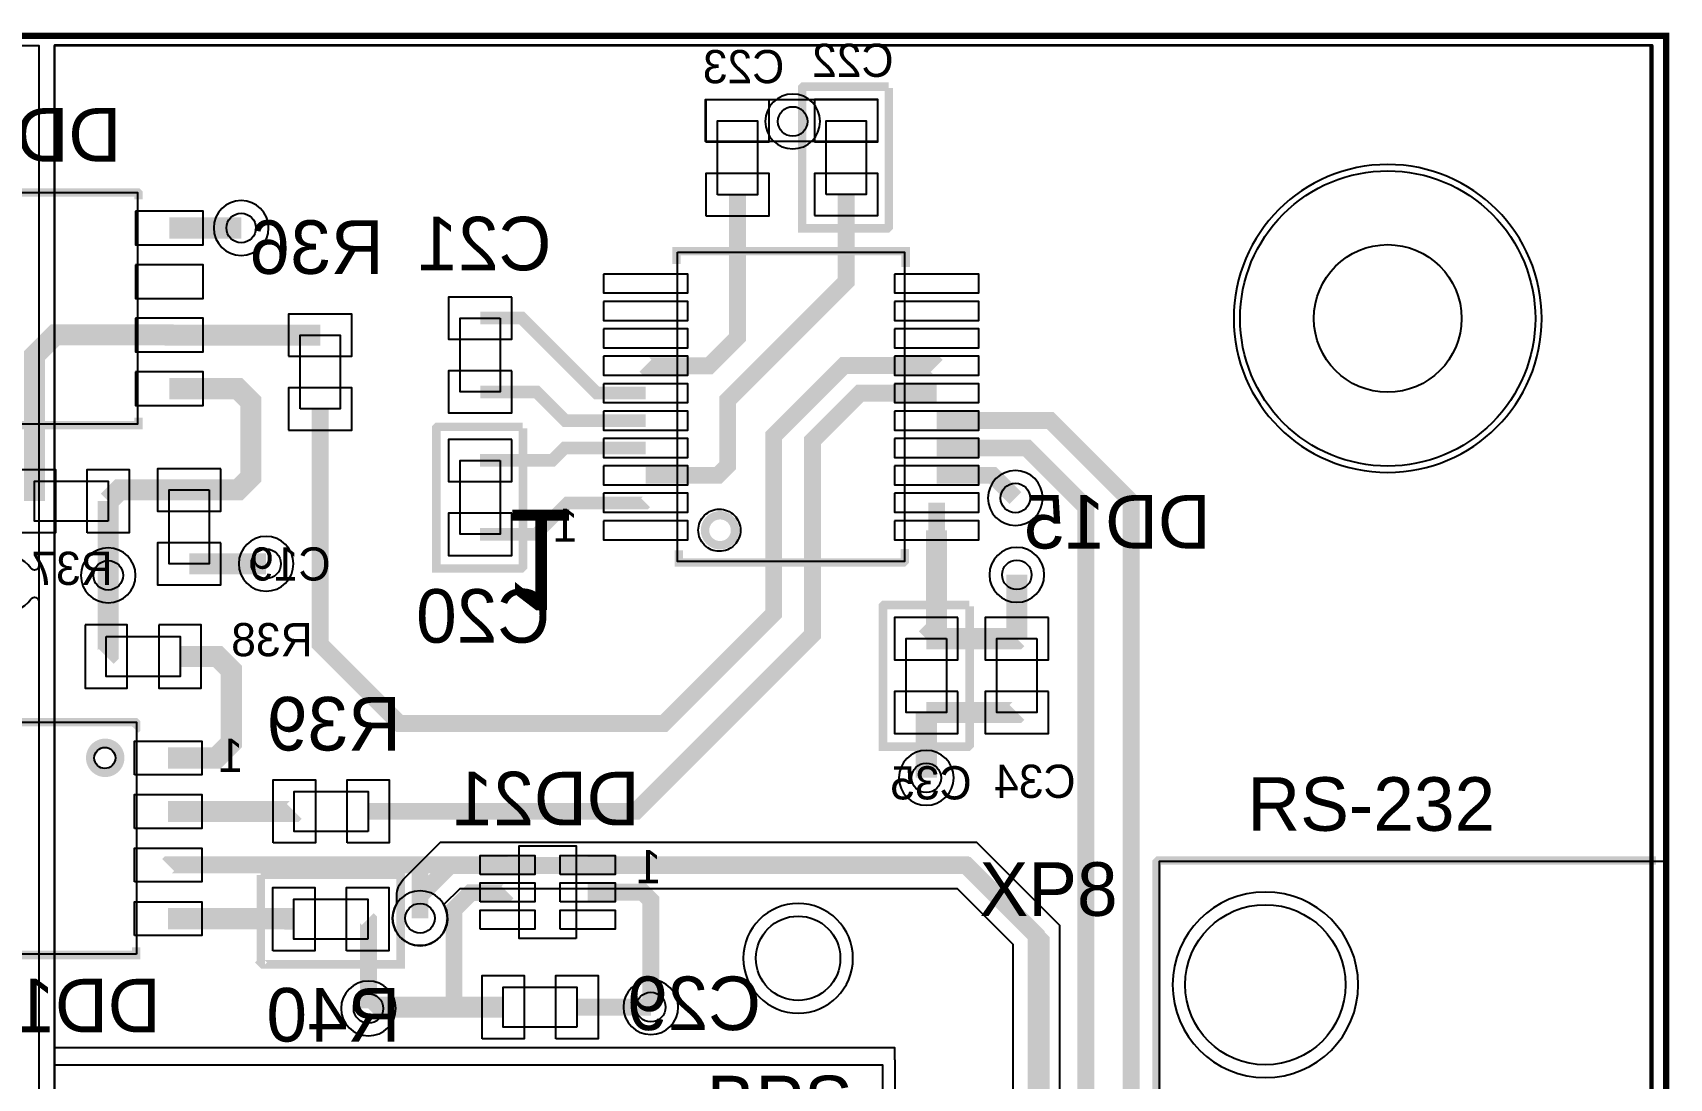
# Model space of a CAD drawing. Extents: x 0 to 112, y -6 to 118.
# Drawn here: x 73.48 to 112.28, y 93.48 to 118.28 of the extents above; entities that cross this region are included whole.
import ezdxf

# ---------------------------------------------------------------- set-up
doc = ezdxf.new("R2010")
doc.units = 0
for name, color, linetype in [('BOARD_GEOMETRY_OUTLINE', 1, 'CONTINUOUS'), ('ETCH_BOTTOM', 5, 'CONTINUOUS'), ('ETCH_GND', 3, 'CONTINUOUS'), ('ETCH_PWR', 4, 'CONTINUOUS'), ('ETCH_TOP', 2, 'CONTINUOUS'), ('MANUFACTURING_NO_PROBE_BOTTOM', 6, 'CONTINUOUS'), ('MANUFACTURING_NO_PROBE_TOP', 7, 'CONTINUOUS'), ('PACKAGE_GEOMETR_ASSEMBLY_BOTTO', 8, 'CONTINUOUS'), ('PACKAGE_GEOMETRY_ASSEMBLY_TOP', 9, 'CONTINUOUS'), ('PIN_BOTTOM', 17, 'CONTINUOUS'), ('PIN_GND', 15, 'CONTINUOUS'), ('PIN_PWR', 16, 'CONTINUOUS'), ('PIN_TOP', 14, 'CONTINUOUS'), ('REF_DES_SILKSCREEN_BOTTOM', 18, 'CONTINUOUS'), ('REF_DES_SILKSCREEN_TOP', 19, 'CONTINUOUS'), ('ROUTE_KEEPOUT_ALL', 21, 'CONTINUOUS'), ('VIA_CLASS_BOTTOM', 29, 'CONTINUOUS'), ('VIA_CLASS_GND', 27, 'CONTINUOUS'), ('VIA_CLASS_PWR', 28, 'CONTINUOUS'), ('VIA_CLASS_TOP', 26, 'CONTINUOUS')]:
    doc.layers.add(name, color=color, linetype=linetype)

msp = doc.modelspace()

# ---------------------------------------------------------------- linework, layer by layer
at = {"layer": 'BOARD_GEOMETRY_OUTLINE', "const_width": 0.15}
msp.add_lwpolyline([(112.2, 118.2), (0, 118.2), (0, 0), (112.2, 0)], close=True, dxfattribs=at)
at = {"layer": 'BOARD_GEOMETRY_OUTLINE'}
msp.add_lwpolyline([(112.2, 118.2), (112.2, 0)], dxfattribs=at)
at = {"layer": 'ETCH_BOTTOM'}
msp.add_lwpolyline([(93.5057, 116.6885), (93.5057, 115.692), (89.4243, 115.692), (89.4243, 116.6885)], close=True, dxfattribs=at)
for points, const_width in [([(92.7626, 114.4381), (92.7626, 112.3718), (89.9512, 109.5604), (89.9512, 108.0083), (89.7216, 107.7787), (88.0058, 107.7787)], 0.4), ([(90.187, 114.4346), (90.187, 111.0513), (89.5104, 110.3747), (88.0098, 110.3747), (88.0058, 110.3787)], 0.4), ([(76.7141, 113.6449), (78.419, 113.6449)], 0.5), ([(76.7141, 111.1049), (76.7066, 111.1124), (74.0087, 111.1124), (73.5171, 110.6208), (73.5171, 107.1702)], 0.5), ([(80.2936, 111.1043), (76.7147, 111.1043), (76.7141, 111.1049)], 0.5), ([(88.0058, 109.7287), (86.851, 109.7287), (85.0713, 111.5084), (84.0873, 111.5084)], 0.3), ([(80.2936, 109.3543), (80.2936, 103.7735), (82.1714, 101.8957), (88.4375, 101.8957), (91.0434, 104.5016), (91.0434, 108.7172), (92.7105, 110.3843), (94.9002, 110.3843), (94.9058, 110.3787)], 0.4), ([(77.1886, 107.4335), (78.3458, 107.4335), (78.6458, 107.7335), (78.6458, 109.5283), (78.3392, 109.8349), (76.7141, 109.8349)], 0.5), ([(81.4288, 99.8124), (87.7722, 99.8124), (91.9631, 104.0033), (91.9631, 108.6022), (93.0896, 109.7287), (94.9058, 109.7287)], 0.4), ([(88.0058, 109.0787), (86.1023, 109.0787), (85.4226, 109.7584), (84.0873, 109.7584)], 0.3), ([(94.9058, 109.0787), (97.5993, 109.0787), (99.516, 107.162), (99.516, 84.9536), (101.2646, 83.205), (101.28, 83.205)], 0.4), ([(88.0058, 108.4287), (86.089, 108.4287), (85.7931, 108.1328), (84.082, 108.1328)], 0.3), ([(101.28, 80.435), (98.4415, 83.2735), (98.4415, 107.0293), (97.0421, 108.4287), (94.9058, 108.4287)], 0.4), ([(94.9058, 107.7787), (96.2358, 107.7787), (96.7728, 107.2417)], 0.4), ([(77.1886, 107.4335), (75.5304, 107.4335), (75.2671, 107.1702)], 0.5), ([(75.2671, 107.1702), (75.2671, 105.4085)], 0.5), ([(84.082, 106.3828), (85.4132, 106.3828), (86.1572, 107.1268), (88.0039, 107.1268), (88.0058, 107.1287)], 0.3), ([(94.9058, 106.4787), (94.9058, 107.1287)], 0.4), ([(94.9058, 106.4787), (94.9058, 104.1525), (94.6611, 103.9078)], 0.5), ([(77.1886, 105.6835), (79.0099, 105.6835)], 0.5), ([(75.2196, 103.4858), (75.2671, 103.5333), (75.2671, 105.4085)], 0.5), ([(96.807, 103.908), (96.807, 105.4214)], 0.5), ([(94.6611, 103.9078), (96.8068, 103.9078), (96.807, 103.908)], 0.5), ([(76.6872, 101.0788), (77.8284, 101.0788), (78.1859, 101.4363), (78.1859, 103.16), (77.8601, 103.4858), (76.9696, 103.4858)], 0.5), ([(94.6611, 102.1578), (96.8068, 102.1578), (96.807, 102.158)], 0.5), ([(94.6611, 102.1578), (94.6611, 100.608)], 0.5), ([(79.6788, 99.8124), (79.6752, 99.8088), (76.6872, 99.8088)], 0.5), ([(82.6592, 98.5444), (76.6928, 98.5444), (76.6872, 98.5388)], 0.4), ([(82.6592, 98.5444), (82.6592, 97.278)], 0.4), ([(84.7327, 98.5444), (82.6592, 98.5444)], 0.4), ([(102.3031, 34.56), (105.5211, 37.778), (105.5211, 42.4931), (100.4814, 47.5328), (100.4814, 68.74), (97.3858, 71.8356), (97.3858, 96.745), (95.5864, 98.5444), (86.6327, 98.5444)], 0.4), ([(83.4628, 95.1715), (83.4628, 97.4852), (83.8628, 97.8852), (84.7235, 97.8852), (84.7327, 97.8944)], 0.4), ([(88.1309, 95.1715), (88.1309, 97.7027), (87.9392, 97.8944), (86.6327, 97.8944)], 0.4), ([(79.6684, 97.2588), (79.5456, 97.2588), (79.5356, 97.2688), (76.6872, 97.2688)], 0.5), ([(81.4363, 95.1388), (81.4363, 97.2409), (81.4184, 97.2588)], 0.4), ([(83.4628, 95.1715), (81.469, 95.1715), (81.4363, 95.1388)], 0.5), ([(84.6281, 95.1715), (83.4628, 95.1715)], 0.5), ([(88.1309, 95.1715), (86.3781, 95.1715)], 0.4)]:
    msp.add_lwpolyline(points, dxfattribs=dict(at, const_width=const_width))
at = {"layer": 'ETCH_GND'}
msp.add_lwpolyline([(0.1868, 0.2057), (0.1868, 117.9754), (73.6195, 117.9754), (73.6195, 82.2524, -0.595218), (73.4628, 82.1674, 0.681138), (72.4772, 81.4656), (72.4841, 81.4377), (68.0672, 77.0208, -0.653648), (67.8942, 77.0884, 2.282476), (67.2183, 76.4125, -0.653648), (67.2859, 76.2395), (46.4194, 55.373)], format="xyb", dxfattribs=at)
for points in [[(81.5089, 66.146), (81.4729, 66.131), (81.437, 66.146), (81.43, 66.1529, 0.677668), (80.3242, 65.6677, -0.423775), (80.2228, 65.5629), (74.3418, 65.5629), (74.2695, 65.563), (73.9937, 65.563), (73.9937, 117.973), (111.8259, 117.973), (111.8259, 65.563), (87.1192, 65.563), (87.1192, 65.5629), (82.7231, 65.5629, -0.423775), (82.6217, 65.6677, 0.677668), (81.5159, 66.1529)], [(105.6, 115.1502, 1), (105.6, 107.8498, 1)], [(75.2671, 106.0586, 1), (75.2671, 104.7584, 1)], [(96.807, 106.0715, 1), (96.807, 104.7713, 1)], [(82.6592, 97.9281, 1), (82.6592, 96.6279, 1)], [(102.7, 97.9001, 1), (102.7, 93.4999, 1)], [(81.4363, 95.7889, 1), (81.4363, 94.4887, 1)]]:
    msp.add_lwpolyline(points, format="xyb", close=True, dxfattribs=at)
at = {"layer": 'ETCH_PWR'}
for points in [[(0.1869, 21.8435), (0.1869, 117.9762), (41.9201, 117.9762), (41.9201, 117.9758), (73.6199, 117.9758), (73.6199, 105.6335, -0.738455), (73.4347, 105.5765, 3.245531), (73.4347, 104.8447, -0.738455), (73.6199, 104.7877), (73.6199, 82.2521, -0.595681), (73.4631, 82.1672, 1.845552), (73.4631, 81.078, -0.595681), (73.6199, 80.9931), (73.6199, 57.0036, -0.494234)], [(100.2402, 51.6301), (100.2402, 60.2068), (100.2319, 60.2102), (98.5933, 60.2102), (98.5933, 69.6022), (98.258, 69.6022), (98.258, 69.6546, 0.668179), (98.1713, 69.6905), (98.083, 69.6022), (93.9202, 69.6022), (93.9202, 74.4985, -0.522699), (94.0569, 74.5935, 1.438515), (94.0569, 75.8123, -0.522699), (93.9202, 75.9073), (93.9202, 93.9167), (93.9162, 93.9207), (93.9162, 94.2037), (93.9099, 94.2063), (92.8086, 94.2063), (92.8083, 94.206), (73.9913, 94.206), (73.9913, 117.9718), (111.8807, 117.9718), (111.8807, 13.6405)]]:
    msp.add_lwpolyline(points, format="xyb", dxfattribs=at)
for points in [[(91.4937, 116.8213, 1), (91.4937, 115.5211, 1)], [(105.6, 115.1502, 1), (105.6, 107.8498, 1)], [(78.419, 114.295, 1), (78.419, 112.9948, 1)], [(96.7728, 107.8918, 1), (96.7728, 106.5916, 1)], [(79.0099, 106.3336, 1), (79.0099, 105.0334, 1)], [(94.6611, 101.2581, 1), (94.6611, 99.9579, 1)], [(82.6592, 97.9281, 1), (82.6592, 96.6279, 1)], [(102.7, 97.9001, 1), (102.7, 93.4999, 1)], [(91.6231, 97.6285, 1), (91.6231, 95.0283, 1)], [(88.1309, 95.8216, 1), (88.1309, 94.5214, 1)], [(73.9941, 58.5701), (73.9941, 93.8007), (93.6201, 93.8007), (93.6201, 69.593), (93.4935, 69.593, -0.416237), (93.3921, 69.6951, 2.41319), (92.3842, 68.7022), (92.4345, 68.7018), (92.4345, 58.5701)]]:
    msp.add_lwpolyline(points, format="xyb", close=True, dxfattribs=at)
at = {"layer": 'ETCH_TOP'}
for points in [[(74.0021, 65.5691), (74.0021, 117.9859), (111.8711, 117.9859), (111.8711, 65.5691), (82.7233, 65.5691, -0.421742), (82.6219, 65.6731, 0.193677), (82.4522, 66.1279), (82.4196, 66.1637), (82.6862, 66.4303), (83.4387, 66.4303), (83.4387, 69.0305), (79.5885, 69.0305), (79.5885, 66.4303), (80.3058, 66.4303), (80.5238, 66.2123), (80.5238, 66.1593), (80.5093, 66.1445, 0.202793), (80.324, 65.6731, -0.421742), (80.2226, 65.5691)], [(105.6, 115.1502, 1), (105.6, 107.8498, 1)], [(75.2671, 106.0586, 1), (75.2671, 104.7584, 1)], [(96.807, 106.0715, 1), (96.807, 104.7713, 1)], [(95.9163, 82.4936, -1.766921), (95.1283, 83.282), (95.1419, 83.2854), (96.718, 84.8615), (96.718, 96.6572), (95.3972, 97.978), (83.6014, 97.978), (83.2245, 97.6011), (83.2408, 97.5685, -1.689719), (82.1019, 97.6127), (82.1091, 97.6247), (82.1091, 97.8138, -0.198912), (82.2702, 98.2028), (83.1456, 99.0782), (95.853, 99.0782), (97.8182, 97.113), (97.8182, 84.4057), (95.9197, 82.5073)], [(102.7, 97.9001, 1), (102.7, 93.4999, 1)], [(81.4363, 95.7889, 1), (81.4363, 94.4887, 1)]]:
    msp.add_lwpolyline(points, format="xyb", close=True, dxfattribs=at)
at = {"layer": 'ETCH_TOP', "const_width": 0.4}
msp.add_lwpolyline([(95.2856, 82.6512), (95.2857, 82.6512), (97.2681, 84.6336), (97.2681, 96.8851), (95.6251, 98.5281), (83.3735, 98.5281), (82.6592, 97.8138), (82.6592, 97.278)], dxfattribs=at)
at = {"layer": 'MANUFACTURING_NO_PROBE_BOTTOM', "const_width": 0.2}
for points in [[(93.7754, 116.9606), (93.7754, 113.6736), (93.7395, 113.6377), (91.7208, 113.6377), (91.7208, 116.9785), (91.7387, 116.9964), (93.7663, 116.9964)], [(71.8386, 114.3803), (71.8386, 114.4875), (75.9656, 114.4875), (75.9834, 114.4697), (75.9834, 114.3267)], [(88.7407, 112.7914), (88.7407, 113.0951), (94.1717, 113.0951), (94.1717, 112.7199)], [(71.8565, 109.1816), (71.8565, 109.0029), (71.8922, 108.9672), (75.9834, 108.9672), (75.9834, 109.1458)], [(85.1002, 108.8934), (85.1002, 105.6064), (85.0643, 105.5705), (83.0456, 105.5705), (83.0456, 108.9113), (83.0635, 108.9292), (85.0911, 108.9292)], [(88.7926, 106.0015), (88.7926, 105.7157), (94.1164, 105.7157), (94.1522, 105.7515), (94.1522, 106.0373)], [(95.6887, 104.6705), (95.6887, 101.3835), (95.6528, 101.3476), (93.6341, 101.3476), (93.6341, 104.6884), (93.652, 104.7063), (95.6796, 104.7063)], [(95.6887, 104.6705), (95.6887, 101.3835), (95.6528, 101.3476), (93.6341, 101.3476), (93.6341, 104.6884), (93.652, 104.7063), (95.6796, 104.7063)], [(71.8564, 101.7853), (71.8564, 101.9103), (71.8743, 101.9282), (75.9119, 101.9282), (75.9297, 101.9104), (75.9297, 101.7675), (75.9118, 101.7496)], [(78.8865, 98.3017), (78.8865, 96.2294), (78.8864, 96.2293), (78.9311, 96.1846), (82.2004, 96.1846), (82.2004, 98.2927), (82.1825, 98.3106), (78.8775, 98.3106)], [(71.8386, 96.6223), (71.8386, 96.4258), (71.8565, 96.4079), (75.9297, 96.4079), (75.9297, 96.5866)]]:
    msp.add_lwpolyline(points, dxfattribs=at)
for points in [[(90.1272, 106.478, 1), (89.4154, 106.478, 1)], [(75.5511, 101.0815, 1), (74.8393, 101.0815, 1)]]:
    msp.add_lwpolyline(points, format="xyb", close=True, dxfattribs=at)
at = {"layer": 'MANUFACTURING_NO_PROBE_TOP', "const_width": 0.2}
msp.add_lwpolyline([(111.959, 98.6448), (100.1574, 98.6448), (100.1215, 98.6089), (100.1215, 67.8067), (100.1394, 67.7888), (111.9589, 67.7888)], dxfattribs=at)
at = {"layer": 'PACKAGE_GEOMETR_ASSEMBLY_BOTTO'}
for points in [[(89.712, 114.4346), (89.712, 116.1846), (90.662, 116.1846), (90.662, 114.4346)], [(92.2876, 114.4381), (92.2876, 116.1881), (93.2376, 116.1881), (93.2376, 114.4381)], [(71.8641, 114.4899), (75.9641, 114.4899), (75.9641, 108.9899), (71.8641, 108.9899)], [(88.7658, 113.0687), (94.1458, 113.0687), (94.1458, 105.7387), (88.7658, 105.7387)], [(84.5623, 111.5084), (84.5623, 109.7584), (83.6123, 109.7584), (83.6123, 111.5084)], [(79.8186, 109.3543), (79.8186, 111.1043), (80.7686, 111.1043), (80.7686, 109.3543)], [(84.557, 108.1328), (84.557, 106.3828), (83.607, 106.3828), (83.607, 108.1328)], [(75.2671, 106.6952), (73.5171, 106.6952), (73.5171, 107.6452), (75.2671, 107.6452)], [(77.6636, 107.4335), (77.6636, 105.6835), (76.7136, 105.6835), (76.7136, 107.4335)], [(75.2196, 103.9608), (76.9696, 103.9608), (76.9696, 103.0108), (75.2196, 103.0108)], [(95.1361, 103.9078), (95.1361, 102.1578), (94.1861, 102.1578), (94.1861, 103.9078)], [(97.282, 103.908), (97.282, 102.158), (96.332, 102.158), (96.332, 103.908)], [(75.9372, 96.4238), (71.8372, 96.4238), (71.8372, 101.9238), (75.9372, 101.9238)], [(81.4288, 99.3374), (79.6788, 99.3374), (79.6788, 100.2874), (81.4288, 100.2874)], [(86.3577, 96.7944), (85.0077, 96.7944), (85.0077, 98.9944), (86.3577, 98.9944)], [(81.4184, 96.7838), (79.6684, 96.7838), (79.6684, 97.7338), (81.4184, 97.7338)], [(86.3781, 94.6965), (84.6281, 94.6965), (84.6281, 95.6465), (86.3781, 95.6465)]]:
    msp.add_lwpolyline(points, close=True, dxfattribs=at)
for points in [[(89.7558, 105.9787, -0.414214), (89.2558, 106.4787, -0.414214), (89.7558, 106.9787, -0.414214), (90.2558, 106.4787, -0.414214), (89.7558, 105.9787)], [(75.1872, 101.3288, -0.414214), (75.4372, 101.0788, -0.414214), (75.1872, 100.8288, -0.414214), (74.9372, 101.0788, -0.414214), (75.1872, 101.3288)]]:
    msp.add_lwpolyline(points, format="xyb", close=True, dxfattribs=at)
at = {"layer": 'PACKAGE_GEOMETRY_ASSEMBLY_TOP'}
msp.add_lwpolyline([(100.182, 67.785), (112.182, 67.785), (112.182, 98.625), (100.182, 98.625)], close=True, dxfattribs=at)
at = {"layer": 'PIN_BOTTOM'}
for points in [[(89.437, 115.6846), (90.937, 115.6846), (90.937, 116.6846), (89.437, 116.6846)], [(92.0126, 115.6881), (93.5126, 115.6881), (93.5126, 116.6881), (92.0126, 116.6881)], [(89.437, 113.9346), (90.937, 113.9346), (90.937, 114.9346), (89.437, 114.9346)], [(92.0126, 113.9381), (93.5126, 113.9381), (93.5126, 114.9381), (92.0126, 114.9381)], [(75.9141, 114.0449), (75.9141, 113.2449), (77.5141, 113.2449), (77.5141, 114.0449)], [(75.9141, 112.7749), (75.9141, 111.9749), (77.5141, 111.9749), (77.5141, 112.7749)], [(87.0058, 112.5537), (87.0058, 112.1037), (89.0058, 112.1037), (89.0058, 112.5537)], [(93.9058, 112.5537), (93.9058, 112.1037), (95.9058, 112.1037), (95.9058, 112.5537)], [(84.8373, 112.0084), (83.3373, 112.0084), (83.3373, 111.0084), (84.8373, 111.0084)], [(87.0058, 111.9037), (87.0058, 111.4537), (89.0058, 111.4537), (89.0058, 111.9037)], [(93.9058, 111.9037), (93.9058, 111.4537), (95.9058, 111.4537), (95.9058, 111.9037)], [(75.9141, 111.5049), (75.9141, 110.7049), (77.5141, 110.7049), (77.5141, 111.5049)], [(79.5436, 110.6043), (81.0436, 110.6043), (81.0436, 111.6043), (79.5436, 111.6043)], [(87.0058, 111.2537), (87.0058, 110.8037), (89.0058, 110.8037), (89.0058, 111.2537)], [(93.9058, 111.2537), (93.9058, 110.8037), (95.9058, 110.8037), (95.9058, 111.2537)], [(87.0058, 110.6037), (87.0058, 110.1537), (89.0058, 110.1537), (89.0058, 110.6037)], [(93.9058, 110.6037), (93.9058, 110.1537), (95.9058, 110.1537), (95.9058, 110.6037)], [(75.9141, 110.2349), (75.9141, 109.4349), (77.5141, 109.4349), (77.5141, 110.2349)], [(84.8373, 110.2584), (83.3373, 110.2584), (83.3373, 109.2584), (84.8373, 109.2584)], [(79.5436, 108.8543), (81.0436, 108.8543), (81.0436, 109.8543), (79.5436, 109.8543)], [(87.0058, 109.9537), (87.0058, 109.5037), (89.0058, 109.5037), (89.0058, 109.9537)], [(93.9058, 109.9537), (93.9058, 109.5037), (95.9058, 109.5037), (95.9058, 109.9537)], [(87.0058, 109.3037), (87.0058, 108.8537), (89.0058, 108.8537), (89.0058, 109.3037)], [(93.9058, 109.3037), (93.9058, 108.8537), (95.9058, 108.8537), (95.9058, 109.3037)], [(87.0058, 108.6537), (87.0058, 108.2037), (89.0058, 108.2037), (89.0058, 108.6537)], [(93.9058, 108.6537), (93.9058, 108.2037), (95.9058, 108.2037), (95.9058, 108.6537)], [(84.832, 108.6328), (83.332, 108.6328), (83.332, 107.6328), (84.832, 107.6328)], [(73.0171, 106.4202), (73.0171, 107.9202), (74.0171, 107.9202), (74.0171, 106.4202)], [(74.7671, 106.4202), (74.7671, 107.9202), (75.7671, 107.9202), (75.7671, 106.4202)], [(77.9386, 107.9335), (76.4386, 107.9335), (76.4386, 106.9335), (77.9386, 106.9335)], [(87.0058, 108.0037), (87.0058, 107.5537), (89.0058, 107.5537), (89.0058, 108.0037)], [(93.9058, 108.0037), (93.9058, 107.5537), (95.9058, 107.5537), (95.9058, 108.0037)], [(87.0058, 107.3537), (87.0058, 106.9037), (89.0058, 106.9037), (89.0058, 107.3537)], [(93.9058, 107.3537), (93.9058, 106.9037), (95.9058, 106.9037), (95.9058, 107.3537)], [(84.832, 106.8828), (83.332, 106.8828), (83.332, 105.8828), (84.832, 105.8828)], [(87.0058, 106.7037), (87.0058, 106.2537), (89.0058, 106.2537), (89.0058, 106.7037)], [(93.9058, 106.7037), (93.9058, 106.2537), (95.9058, 106.2537), (95.9058, 106.7037)], [(77.9386, 106.1835), (76.4386, 106.1835), (76.4386, 105.1835), (77.9386, 105.1835)], [(95.4111, 104.4078), (93.9111, 104.4078), (93.9111, 103.4078), (95.4111, 103.4078)], [(97.557, 104.408), (96.057, 104.408), (96.057, 103.408), (97.557, 103.408)], [(74.7196, 104.2358), (74.7196, 102.7358), (75.7196, 102.7358), (75.7196, 104.2358)], [(76.4696, 104.2358), (76.4696, 102.7358), (77.4696, 102.7358), (77.4696, 104.2358)], [(95.4111, 102.6578), (93.9111, 102.6578), (93.9111, 101.6578), (95.4111, 101.6578)], [(97.557, 102.658), (96.057, 102.658), (96.057, 101.658), (97.557, 101.658)], [(75.8872, 100.6788), (75.8872, 101.4788), (77.4872, 101.4788), (77.4872, 100.6788)], [(79.1788, 99.0624), (79.1788, 100.5624), (80.1788, 100.5624), (80.1788, 99.0624)], [(80.9288, 99.0624), (80.9288, 100.5624), (81.9288, 100.5624), (81.9288, 99.0624)], [(75.8872, 99.4088), (75.8872, 100.2088), (77.4872, 100.2088), (77.4872, 99.4088)], [(75.8872, 98.1388), (75.8872, 98.9388), (77.4872, 98.9388), (77.4872, 98.1388)], [(84.0827, 98.3194), (84.0827, 98.7694), (85.3827, 98.7694), (85.3827, 98.3194)], [(85.9827, 98.3194), (85.9827, 98.7694), (87.2827, 98.7694), (87.2827, 98.3194)], [(79.1684, 96.5088), (79.1684, 98.0088), (80.1684, 98.0088), (80.1684, 96.5088)], [(80.9184, 96.5088), (80.9184, 98.0088), (81.9184, 98.0088), (81.9184, 96.5088)], [(84.0827, 97.6694), (84.0827, 98.1194), (85.3827, 98.1194), (85.3827, 97.6694)], [(85.9827, 97.6694), (85.9827, 98.1194), (87.2827, 98.1194), (87.2827, 97.6694)], [(75.8872, 96.8688), (75.8872, 97.6688), (77.4872, 97.6688), (77.4872, 96.8688)], [(84.0827, 97.0194), (84.0827, 97.4694), (85.3827, 97.4694), (85.3827, 97.0194)], [(85.9827, 97.0194), (85.9827, 97.4694), (87.2827, 97.4694), (87.2827, 97.0194)], [(84.1281, 94.4215), (84.1281, 95.9215), (85.1281, 95.9215), (85.1281, 94.4215)], [(85.8781, 94.4215), (85.8781, 95.9215), (86.8781, 95.9215), (86.8781, 94.4215)]]:
    msp.add_lwpolyline(points, close=True, dxfattribs=at)
for centre, radius in [((105.6, 111.5), 1.75), ((102.7, 95.7), 1.9)]:
    msp.add_circle(centre, radius, dxfattribs=at)
at = {"layer": 'PIN_GND'}
for centre, radius in [((105.6, 111.5), 1.75), ((102.7, 95.7), 1.9)]:
    msp.add_circle(centre, radius, dxfattribs=at)
at = {"layer": 'PIN_PWR'}
for centre, radius in [((105.6, 111.5), 1.75), ((102.7, 95.7), 1.9)]:
    msp.add_circle(centre, radius, dxfattribs=at)
at = {"layer": 'PIN_TOP'}
for centre, radius in [((105.6, 111.5), 1.75), ((102.7, 95.7), 1.9)]:
    msp.add_circle(centre, radius, dxfattribs=at)
at = {"layer": 'ROUTE_KEEPOUT_ALL'}
msp.add_lwpolyline([(105.6, 115, -0.414214), (109.1, 111.5, -0.414214), (105.6, 108, -0.414214), (102.1, 111.5, -0.414214), (105.6, 115)], format="xyb", close=True, dxfattribs=at)
at = {"layer": 'VIA_CLASS_BOTTOM'}
for centre, radius in [((91.4937, 116.1712), 0.35), ((78.419, 113.6449), 0.35), ((96.7728, 107.2417), 0.35), ((79.0099, 105.6835), 0.35), ((75.2671, 105.4085), 0.35), ((96.807, 105.4214), 0.35), ((94.6611, 100.608), 0.35), ((82.6592, 97.278), 0.35), ((91.6231, 96.3284), 1), ((81.4363, 95.1388), 0.35), ((88.1309, 95.1715), 0.35)]:
    msp.add_circle(centre, radius, dxfattribs=at)
at = {"layer": 'VIA_CLASS_GND'}
for centre, radius in [((91.4937, 116.1712), 0.35), ((78.419, 113.6449), 0.35), ((96.7728, 107.2417), 0.35), ((79.0099, 105.6835), 0.35), ((75.2671, 105.4085), 0.35), ((96.807, 105.4214), 0.35), ((94.6611, 100.608), 0.35), ((82.6592, 97.278), 0.35), ((91.6231, 96.3284), 1), ((81.4363, 95.1388), 0.35), ((88.1309, 95.1715), 0.35)]:
    msp.add_circle(centre, radius, dxfattribs=at)
at = {"layer": 'VIA_CLASS_PWR'}
for centre, radius in [((91.4937, 116.1712), 0.35), ((78.419, 113.6449), 0.35), ((96.7728, 107.2417), 0.35), ((79.0099, 105.6835), 0.35), ((75.2671, 105.4085), 0.35), ((96.807, 105.4214), 0.35), ((94.6611, 100.608), 0.35), ((82.6592, 97.278), 0.35), ((91.6231, 96.3284), 1), ((81.4363, 95.1388), 0.35), ((88.1309, 95.1715), 0.35)]:
    msp.add_circle(centre, radius, dxfattribs=at)
at = {"layer": 'VIA_CLASS_TOP'}
for centre, radius in [((91.4937, 116.1712), 0.35), ((78.419, 113.6449), 0.35), ((96.7728, 107.2417), 0.35), ((79.0099, 105.6835), 0.35), ((75.2671, 105.4085), 0.35), ((96.807, 105.4214), 0.35), ((94.6611, 100.608), 0.35), ((82.6592, 97.278), 0.35), ((91.6231, 96.3284), 1), ((81.4363, 95.1388), 0.35), ((88.1309, 95.1715), 0.35)]:
    msp.add_circle(centre, radius, dxfattribs=at)

# ---------------------------------------------------------------- texts
at = {"layer": 'MANUFACTURING_NO_PROBE_BOTTOM', "text_generation_flag": 2}
for p in [(86.407, 106.2036), (78.4701, 100.7482), (88.3777, 98.1086)]:
    msp.add_text('1', height=0.7874, dxfattribs=at).set_placement(p)
at = {"layer": 'MANUFACTURING_NO_PROBE_TOP', "width": 1.02}
for s, p in [('RS-232', (102.2735, 99.3516)), ('BPS', (89.4519, 92.2744))]:
    msp.add_text(s, height=1.27, dxfattribs=at).set_placement(p)
at = {"layer": 'PACKAGE_GEOMETR_ASSEMBLY_BOTTO', "text_generation_flag": 2, "width": 0.978643}
msp.add_text('1', height=2.388, rotation=180, dxfattribs=at).set_placement((84.6088, 106.9647))
at = {"layer": 'REF_DES_SILKSCREEN_BOTTOM', "text_generation_flag": 2}
for s, p in [('C22', (93.8867, 117.2276)), ('C23', (91.2961, 117.0779)), ('R37', (75.3745, 105.1816)), ('C19', (80.5392, 105.285)), ('R38', (80.1136, 103.4909)), ('C35', (95.7371, 100.0955)), ('C34', (98.2009, 100.1318))]:
    msp.add_text(s, height=0.7874, dxfattribs=at).set_placement(p)
at = {"layer": 'REF_DES_SILKSCREEN_BOTTOM', "text_generation_flag": 2, "width": 1.02}
for s, p in [('DD9', (75.5768, 115.2201)), ('R36', (81.7967, 112.5568)), ('C21', (85.7754, 112.6403)), ('DD15', (101.4065, 106.0447)), ('C20', (85.7434, 103.8117)), ('R39', (82.205, 101.2553)), ('DD21', (87.8645, 99.4816)), ('DD10', (76.5112, 94.5737)), ('C29', (90.7441, 94.626)), ('R40', (82.1945, 94.3552))]:
    msp.add_text(s, height=1.27, dxfattribs=at).set_placement(p)
at = {"layer": 'REF_DES_SILKSCREEN_TOP', "width": 1.02}
msp.add_text('XP8', height=1.27, dxfattribs=at).set_placement((95.9228, 97.3351))

doc.saveas('drawing.dxf')
